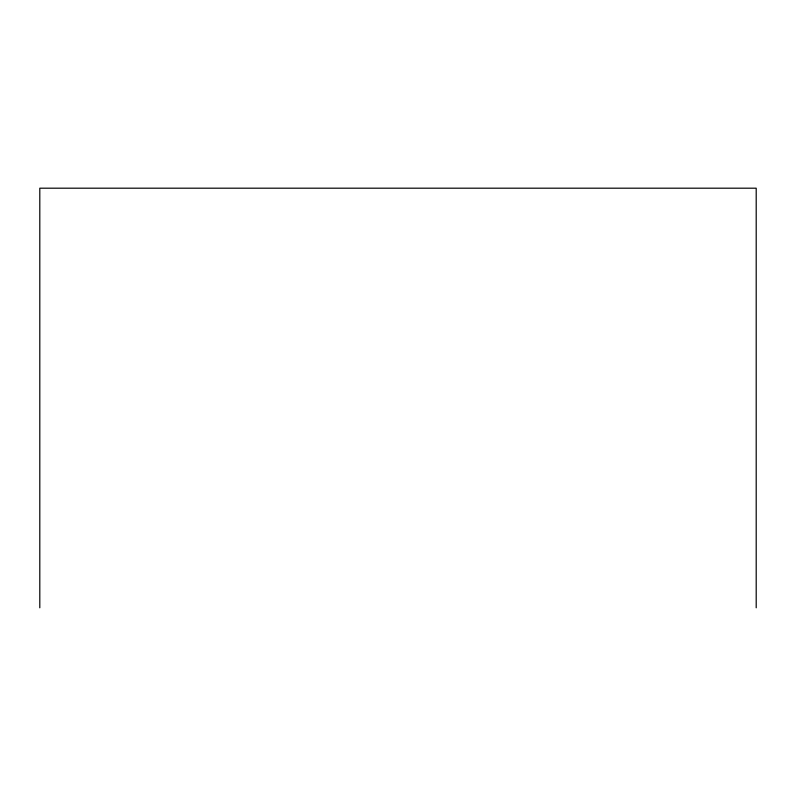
<?xml version="1.0" encoding="UTF-8"?>
<svg xmlns="http://www.w3.org/2000/svg" width="796" height="796" viewBox="0 0 796 796"><rect width="100%" height="100%" fill="white"/><g stroke="black" fill="none" stroke-linecap="round" stroke-linejoin="round"><path stroke-width="1.19" d="M756.2 607.806L756.2 188.194L39.8 188.194L39.8 607.806"/></g></svg>
